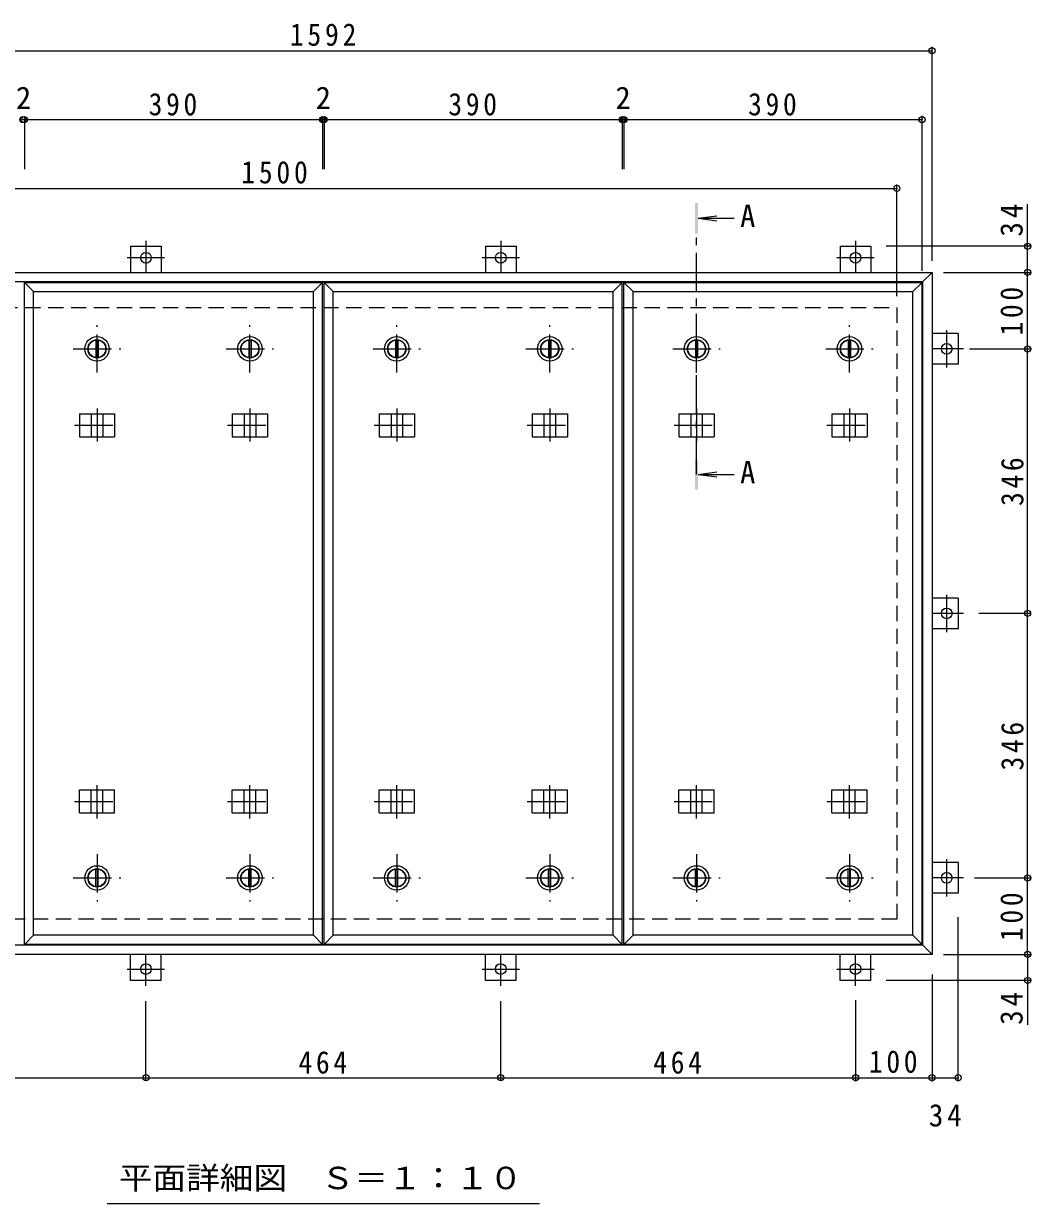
# Model space of a CAD drawing. Units: millimetres at full size, sheet at 1:10. Extents: x -2570 to 2311, y -1962 to 1196.
# Drawn here: x -1479 to -161, y -347 to 1196 of the extents above; entities that cross this region are included whole.
import ezdxf
from ezdxf.enums import TextEntityAlignment as Align

# ---------------------------------------------------------------- set-up
doc = ezdxf.new("R2010")
doc.units = ezdxf.units.MM
doc.header["$LTSCALE"] = 10
doc.header["$PDMODE"] = 32
doc.header["$PDSIZE"] = 8
doc.linetypes.add('CHAIN1', pattern=[8, 5, -1, 1, -1])
doc.linetypes.add('DASHED2', pattern=[3, 2, -1])
for name, color, linetype, lineweight in [('0-1_躯体', 2, 'DASHED2', 9), ('0-2_仕上', 3, 'Continuous', 9), ('0-3_建具', 4, 'Continuous', 9), ('0-5_寸法', 4, 'Continuous', 9), ('0-C', 2, 'Continuous', 9), ('0-E', 3, 'Continuous', 9), ('0-F', 7, 'Continuous', 9)]:
    doc.layers.add(name, color=color, linetype=linetype, lineweight=lineweight)
doc.styles.add('ＭＳ ゴシック', font='')
doc.styles.get('ＭＳ ゴシック').set_extended_font_data('MS Gothic')

msp = doc.modelspace()

# ---------------------------------------------------------------- linework, layer by layer
at = {"layer": '0-1_躯体'}
for p, q in [((-1836.8, 824.52), (-336.8, 824.52)), ((-336.8, 824.52), (-336.8, 24.52)), ((-336.8, 24.52), (-1836.8, 24.52))]:
    msp.add_line(p, q, dxfattribs=at)
at = {"layer": '0-2_仕上'}
for p, q in [((-1477.8, 857.52), (-1465.8, 845.52)), ((-1477.8, 857.52), (-1087.8, 857.52)), ((-1477.8, -8.48), (-1477.8, 857.52)), ((-1099.8, 845.52), (-1087.8, 857.52)), ((-1087.8, -8.48), (-1087.8, 857.52)), ((-1085.8, 857.52), (-1073.8, 845.52)), ((-1085.8, 857.52), (-695.8, 857.52)), ((-1085.8, -8.48), (-1085.8, 857.52)), ((-707.8, 845.52), (-695.8, 857.52)), ((-695.8, -8.48), (-695.8, 857.52)), ((-693.8, 857.52), (-681.8, 845.52)), ((-693.8, 857.52), (-303.8, 857.52)), ((-693.8, -8.48), (-693.8, 857.52)), ((-315.8, 845.52), (-303.8, 857.52)), ((-303.8, -8.48), (-303.8, 857.52)), ((-1465.8, 845.52), (-1099.8, 845.52)), ((-1465.8, 3.52), (-1465.8, 845.52)), ((-1099.8, 3.52), (-1099.8, 845.52)), ((-1073.8, 845.52), (-707.8, 845.52)), ((-1073.8, 3.52), (-1073.8, 845.52)), ((-707.8, 3.52), (-707.8, 845.52)), ((-681.8, 845.52), (-315.8, 845.52)), ((-681.8, 3.52), (-681.8, 845.52)), ((-315.8, 3.52), (-315.8, 845.52)), ((-1477.8, -8.48), (-1465.8, 3.52)), ((-1085.8, -8.48), (-1073.8, 3.52)), ((-693.8, -8.48), (-681.8, 3.52)), ((-1087.8, -8.48), (-1477.8, -8.48)), ((-695.8, -8.48), (-1085.8, -8.48)), ((-303.8, -8.48), (-693.8, -8.48))]:
    msp.add_line(p, q, dxfattribs=at)
for points in [[(-1087.8, -8.48), (-1099.8, 3.52), (-1465.8, 3.52)], [(-695.8, -8.48), (-707.8, 3.52), (-1073.8, 3.52)], [(-303.8, -8.48), (-315.8, 3.52), (-681.8, 3.52)]]:
    msp.add_lwpolyline(points, dxfattribs=at)
at = {"layer": '0-3_建具', "color": 2}
for p, q in [((-1882.8, 870.52), (-290.8, 870.52)), ((-302.8, 858.52), (-290.8, 870.52)), ((-290.8, 870.52), (-290.8, -21.48)), ((-1870.8, 858.52), (-302.8, 858.52)), ((-302.8, -9.48), (-302.8, 858.52)), ((-302.8, -9.48), (-1870.8, -9.48)), ((-302.8, -9.48), (-290.8, -21.48)), ((-290.8, -21.48), (-1882.8, -21.48))]:
    msp.add_line(p, q, dxfattribs=at)
at = {"layer": '0-3_建具'}
for p, q in [((-1405.89, 685.52), (-1405.89, 655.52)), ((-1405.89, 685.52), (-1359.71, 685.52)), ((-1390.3, 685.52), (-1390.3, 655.52)), ((-1375.3, 685.52), (-1375.3, 655.52)), ((-1359.71, 685.52), (-1359.71, 655.52)), ((-1205.89, 685.52), (-1205.89, 655.52)), ((-1205.89, 685.52), (-1159.71, 685.52)), ((-1190.3, 685.52), (-1190.3, 655.52)), ((-1175.3, 685.52), (-1175.3, 655.52)), ((-1159.71, 685.52), (-1159.71, 655.52)), ((-1013.89, 685.52), (-1013.89, 655.52)), ((-1013.89, 685.52), (-967.71, 685.52)), ((-998.3, 685.52), (-998.3, 655.52)), ((-983.3, 685.52), (-983.3, 655.52)), ((-967.71, 685.52), (-967.71, 655.52)), ((-813.89, 685.52), (-813.89, 655.52)), ((-813.89, 685.52), (-767.71, 685.52)), ((-798.3, 685.52), (-798.3, 655.52)), ((-783.3, 685.52), (-783.3, 655.52)), ((-767.71, 685.52), (-767.71, 655.52)), ((-621.89, 685.52), (-621.89, 655.52)), ((-621.89, 685.52), (-575.71, 685.52)), ((-606.3, 685.52), (-606.3, 655.52)), ((-591.3, 685.52), (-591.3, 655.52)), ((-575.71, 685.52), (-575.71, 655.52)), ((-421.89, 685.52), (-421.89, 655.52)), ((-421.89, 685.52), (-375.71, 685.52)), ((-406.3, 685.52), (-406.3, 655.52)), ((-391.3, 685.52), (-391.3, 655.52)), ((-375.71, 685.52), (-375.71, 655.52)), ((-1405.89, 655.52), (-1359.71, 655.52)), ((-1205.89, 655.52), (-1159.71, 655.52)), ((-1013.89, 655.52), (-967.71, 655.52)), ((-813.89, 655.52), (-767.71, 655.52)), ((-621.89, 655.52), (-575.71, 655.52)), ((-421.89, 655.52), (-375.71, 655.52)), ((-1405.89, 163.52), (-1405.89, 193.52)), ((-1405.89, 193.52), (-1359.71, 193.52)), ((-1390.3, 163.52), (-1390.3, 193.52)), ((-1375.3, 163.52), (-1375.3, 193.52)), ((-1359.71, 163.52), (-1359.71, 193.52)), ((-1205.89, 163.52), (-1205.89, 193.52)), ((-1205.89, 193.52), (-1159.71, 193.52)), ((-1190.3, 163.52), (-1190.3, 193.52)), ((-1175.3, 163.52), (-1175.3, 193.52)), ((-1159.71, 163.52), (-1159.71, 193.52)), ((-1013.89, 163.52), (-1013.89, 193.52)), ((-1013.89, 193.52), (-967.71, 193.52)), ((-998.3, 163.52), (-998.3, 193.52)), ((-983.3, 163.52), (-983.3, 193.52)), ((-967.71, 163.52), (-967.71, 193.52)), ((-813.89, 163.52), (-813.89, 193.52)), ((-813.89, 193.52), (-767.71, 193.52)), ((-798.3, 163.52), (-798.3, 193.52)), ((-783.3, 163.52), (-783.3, 193.52)), ((-767.71, 163.52), (-767.71, 193.52)), ((-621.89, 163.52), (-621.89, 193.52)), ((-621.89, 193.52), (-575.71, 193.52)), ((-606.3, 163.52), (-606.3, 193.52)), ((-591.3, 163.52), (-591.3, 193.52)), ((-575.71, 163.52), (-575.71, 193.52)), ((-421.89, 163.52), (-421.89, 193.52)), ((-421.89, 193.52), (-375.71, 193.52)), ((-406.3, 163.52), (-406.3, 193.52)), ((-391.3, 163.52), (-391.3, 193.52)), ((-375.71, 163.52), (-375.71, 193.52)), ((-1405.89, 163.52), (-1359.71, 163.52)), ((-1205.89, 163.52), (-1159.71, 163.52)), ((-1013.89, 163.52), (-967.71, 163.52)), ((-813.89, 163.52), (-767.71, 163.52)), ((-621.89, 163.52), (-575.71, 163.52)), ((-421.89, 163.52), (-375.71, 163.52))]:
    msp.add_line(p, q, dxfattribs=at)
at = {"layer": '0-3_建具', "linetype": 'CHAIN1'}
for p, q in [((-1382.8, 692.63), (-1382.8, 649.4)), ((-1182.8, 692.63), (-1182.8, 649.4)), ((-990.8, 692.63), (-990.8, 649.4)), ((-790.8, 692.63), (-790.8, 649.4)), ((-598.8, 692.63), (-598.8, 649.4)), ((-398.8, 692.63), (-398.8, 649.4)), ((-1412.21, 670.52), (-1353.39, 670.52)), ((-1212.21, 670.52), (-1153.39, 670.52)), ((-1020.21, 670.52), (-961.39, 670.52)), ((-820.21, 670.52), (-761.39, 670.52)), ((-628.21, 670.52), (-569.39, 670.52)), ((-428.21, 670.52), (-369.39, 670.52)), ((-1382.8, 156.4), (-1382.8, 199.64)), ((-1182.8, 156.4), (-1182.8, 199.64)), ((-990.8, 156.4), (-990.8, 199.64)), ((-790.8, 156.4), (-790.8, 199.64)), ((-598.8, 156.4), (-598.8, 199.64)), ((-398.8, 156.4), (-398.8, 199.64)), ((-1412.21, 178.52), (-1353.39, 178.52)), ((-1212.21, 178.52), (-1153.39, 178.52)), ((-1020.21, 178.52), (-961.39, 178.52)), ((-820.21, 178.52), (-761.39, 178.52)), ((-628.21, 178.52), (-569.39, 178.52)), ((-428.21, 178.52), (-369.39, 178.52))]:
    msp.add_line(p, q, dxfattribs=at)
at = {"layer": '0-5_寸法'}
for p, q in [((-596.8, 941.33), (-572.01, 944.6)), ((-596.8, 941.33), (-572.01, 938.07)), ((-596.8, 941.33), (-549.34, 941.33)), ((-596.8, 606.21), (-572.01, 609.47)), ((-596.8, 606.21), (-572.01, 602.95)), ((-596.8, 606.21), (-549.34, 606.21))]:
    msp.add_line(p, q, dxfattribs=at)
at = {"layer": '0-5_寸法', "linetype": 'CHAIN1'}
msp.add_line((-598.8, 606.21), (-598.8, 921.33), dxfattribs=at)
at = {"layer": '0-5_寸法', "color": 7}
msp.add_line((-1369.33, -347.26), (-804.27, -347.26), dxfattribs=at)
at = {"layer": '0-5_寸法'}
for points in [[(-596.8, 961.33), (-600.8, 961.33), (-596.8, 921.33), (-600.8, 921.33)], [(-596.8, 586.21), (-600.8, 586.21), (-596.8, 626.21), (-600.8, 626.21)]]:
    msp.add_solid(points, dxfattribs=at)
at = {"layer": '0-C', "linetype": 'CHAIN1'}
for p, q in [((-1382.8, 739.52), (-1382.8, 801.52)), ((-1182.8, 739.52), (-1182.8, 801.52)), ((-990.8, 739.52), (-990.8, 801.52)), ((-790.8, 739.52), (-790.8, 801.52)), ((-598.8, 739.52), (-598.8, 801.52)), ((-398.8, 739.52), (-398.8, 801.52)), ((-1413.8, 770.52), (-1351.8, 770.52)), ((-1213.8, 770.52), (-1151.8, 770.52)), ((-1021.8, 770.52), (-959.8, 770.52)), ((-821.8, 770.52), (-759.8, 770.52)), ((-629.8, 770.52), (-567.8, 770.52)), ((-429.8, 770.52), (-367.8, 770.52)), ((-1382.8, 109.52), (-1382.8, 47.52)), ((-1182.8, 109.52), (-1182.8, 47.52)), ((-990.8, 109.52), (-990.8, 47.52)), ((-790.8, 109.52), (-790.8, 47.52)), ((-598.8, 109.52), (-598.8, 47.52)), ((-398.8, 109.52), (-398.8, 47.52)), ((-1413.8, 78.52), (-1351.8, 78.52)), ((-1213.8, 78.52), (-1151.8, 78.52)), ((-1021.8, 78.52), (-959.8, 78.52)), ((-821.8, 78.52), (-759.8, 78.52)), ((-629.8, 78.52), (-567.8, 78.52)), ((-429.8, 78.52), (-367.8, 78.52))]:
    msp.add_line(p, q, dxfattribs=at)
at = {"layer": '0-C'}
for p, q in [((-1384.3, 781.92), (-1384.3, 759.12)), ((-1381.3, 781.92), (-1381.3, 759.12)), ((-1184.3, 781.92), (-1184.3, 759.12)), ((-1181.3, 781.92), (-1181.3, 759.12)), ((-992.3, 781.92), (-992.3, 759.12)), ((-989.3, 781.92), (-989.3, 759.12)), ((-792.3, 781.92), (-792.3, 759.12)), ((-789.3, 781.92), (-789.3, 759.12)), ((-600.3, 781.92), (-600.3, 759.12)), ((-597.3, 781.92), (-597.3, 759.12)), ((-400.3, 781.92), (-400.3, 759.12)), ((-397.3, 781.92), (-397.3, 759.12)), ((-1384.3, 67.11), (-1384.3, 89.92)), ((-1381.3, 67.11), (-1381.3, 89.92)), ((-1184.3, 67.11), (-1184.3, 89.92)), ((-1181.3, 67.11), (-1181.3, 89.92)), ((-992.3, 67.11), (-992.3, 89.92)), ((-989.3, 67.11), (-989.3, 89.92)), ((-792.3, 67.11), (-792.3, 89.92)), ((-789.3, 67.11), (-789.3, 89.92)), ((-600.3, 67.11), (-600.3, 89.92)), ((-597.3, 67.11), (-597.3, 89.92)), ((-400.3, 67.11), (-400.3, 89.92)), ((-397.3, 67.11), (-397.3, 89.92))]:
    msp.add_line(p, q, dxfattribs=at)
for centre, radius in [((-1382.8, 770.52), 16), ((-1382.8, 770.52), 12), ((-1382.8, 770.52), 11.5), ((-1182.8, 770.52), 16), ((-1182.8, 770.52), 12), ((-1182.8, 770.52), 11.5), ((-990.8, 770.52), 16), ((-990.8, 770.52), 12), ((-990.8, 770.52), 11.5), ((-790.8, 770.52), 16), ((-790.8, 770.52), 12), ((-790.8, 770.52), 11.5), ((-598.8, 770.52), 16), ((-598.8, 770.52), 12), ((-598.8, 770.52), 11.5), ((-398.8, 770.52), 16), ((-398.8, 770.52), 12), ((-398.8, 770.52), 11.5), ((-1382.8, 78.52), 16), ((-1182.8, 78.52), 16), ((-990.8, 78.52), 16), ((-790.8, 78.52), 16), ((-598.8, 78.52), 16), ((-398.8, 78.52), 16), ((-1382.8, 78.52), 12), ((-1382.8, 78.52), 11.5), ((-1182.8, 78.52), 12), ((-1182.8, 78.52), 11.5), ((-990.8, 78.52), 12), ((-990.8, 78.52), 11.5), ((-790.8, 78.52), 12), ((-790.8, 78.52), 11.5), ((-598.8, 78.52), 12), ((-598.8, 78.52), 11.5), ((-398.8, 78.52), 12), ((-398.8, 78.52), 11.5)]:
    msp.add_circle(centre, radius, dxfattribs=at)
at = {"layer": '0-E', "linetype": 'CHAIN1'}
for p, q in [((-1318.8, 911.69), (-1318.8, 870.52)), ((-854.8, 911.69), (-854.8, 870.52)), ((-390.8, 911.69), (-390.8, 870.52)), ((-1294.42, 889.72), (-1343.18, 889.72)), ((-830.42, 889.72), (-879.18, 889.72)), ((-366.42, 889.72), (-415.18, 889.72)), ((-271.6, 746.14), (-271.6, 794.89)), ((-249.63, 770.52), (-290.8, 770.52)), ((-271.6, 400.14), (-271.6, 448.89)), ((-249.63, 424.52), (-290.8, 424.52)), ((-271.6, 54.14), (-271.6, 102.89)), ((-249.63, 78.52), (-290.8, 78.52)), ((-1318.8, -62.66), (-1318.8, -21.48)), ((-854.8, -62.66), (-854.8, -21.48)), ((-390.8, -62.66), (-390.8, -21.48)), ((-1343.18, -40.68), (-1294.42, -40.68)), ((-879.18, -40.68), (-830.42, -40.68)), ((-415.18, -40.68), (-366.42, -40.68))]:
    msp.add_line(p, q, dxfattribs=at)
at = {"layer": '0-E'}
for p, q in [((-1338.8, 904.72), (-1298.8, 904.72)), ((-1338.8, 904.72), (-1338.8, 870.52)), ((-1298.8, 904.72), (-1298.8, 870.52)), ((-874.8, 904.72), (-834.8, 904.72)), ((-874.8, 904.72), (-874.8, 870.52)), ((-834.8, 904.72), (-834.8, 870.52)), ((-410.8, 904.72), (-370.8, 904.72)), ((-410.8, 904.72), (-410.8, 870.52)), ((-370.8, 904.72), (-370.8, 870.52)), ((-256.6, 790.52), (-290.8, 790.52)), ((-256.6, 790.52), (-256.6, 750.52)), ((-256.6, 750.52), (-290.8, 750.52)), ((-256.6, 444.52), (-290.8, 444.52)), ((-256.6, 444.52), (-256.6, 404.52)), ((-256.6, 404.52), (-290.8, 404.52)), ((-256.6, 98.52), (-290.8, 98.52)), ((-256.6, 98.52), (-256.6, 58.52)), ((-256.6, 58.52), (-290.8, 58.52)), ((-1338.8, -55.68), (-1338.8, -21.48)), ((-1298.8, -55.68), (-1298.8, -21.48)), ((-874.8, -55.68), (-874.8, -21.48)), ((-834.8, -55.68), (-834.8, -21.48)), ((-410.8, -55.68), (-410.8, -21.48)), ((-370.8, -55.68), (-370.8, -21.48)), ((-1298.8, -55.68), (-1338.8, -55.68)), ((-834.8, -55.68), (-874.8, -55.68)), ((-370.8, -55.68), (-410.8, -55.68))]:
    msp.add_line(p, q, dxfattribs=at)
for centre in [(-1318.8, 889.72), (-854.8, 889.72), (-390.8, 889.72), (-271.6, 770.52), (-271.6, 424.52), (-271.6, 78.52), (-1318.8, -40.68), (-854.8, -40.68), (-390.8, -40.68)]:
    msp.add_circle(centre, 7, dxfattribs=at)
at = {"layer": '0-F'}
for p, q in [((-1882.8, 1160.52), (-290.8, 1160.52)), ((-290.8, 885.52), (-290.8, 1165.52)), ((-1479.8, 1070.52), (-1477.8, 1070.52)), ((-1477.8, 1073.52), (-1477.8, 1005.53)), ((-1477.8, 1070.52), (-1087.8, 1070.52)), ((-1087.8, 1073.52), (-1087.8, 1005.53)), ((-1087.8, 1070.52), (-1085.8, 1070.52)), ((-1085.8, 1073.52), (-1085.8, 1005.53)), ((-1085.8, 1070.52), (-695.8, 1070.52)), ((-695.8, 1073.52), (-695.8, 1005.53)), ((-695.8, 1070.52), (-693.8, 1070.52)), ((-693.8, 1073.52), (-693.8, 1005.53)), ((-693.8, 1070.52), (-303.8, 1070.52)), ((-303.8, 872.52), (-303.8, 1075.52)), ((-1836.8, 980.52), (-336.8, 980.52)), ((-336.8, 839.52), (-336.8, 985.52)), ((-165.82, 904.72), (-165.82, 959.9)), ((-160.82, 904.72), (-350.8, 904.72)), ((-165.82, 870.52), (-165.82, 904.72)), ((-275.8, 870.52), (-160.82, 870.52)), ((-165.82, 770.52), (-165.82, 870.52)), ((-241.87, 770.52), (-160.82, 770.52)), ((-165.82, 424.52), (-165.82, 770.52)), ((-162.82, 424.52), (-229.63, 424.52)), ((-165.82, 78.52), (-165.82, 424.52)), ((-235.28, 78.52), (-160.82, 78.52)), ((-165.82, -21.48), (-165.82, 78.52)), ((-256.6, -187.85), (-256.6, 27.31)), ((-275.8, -21.48), (-160.82, -21.48)), ((-165.82, -21.48), (-165.82, -55.68)), ((-160.82, -55.68), (-350.8, -55.68)), ((-290.8, -47.69), (-290.8, -187.85)), ((-165.82, -55.68), (-165.82, -113.63)), ((-1318.8, -185.85), (-1318.8, -82.66)), ((-854.8, -185.85), (-854.8, -82.66)), ((-390.8, -81.62), (-390.8, -187.85)), ((-1782.8, -182.85), (-1318.8, -182.85)), ((-1318.8, -182.85), (-854.8, -182.85)), ((-854.8, -182.85), (-390.8, -182.85)), ((-390.8, -182.85), (-290.8, -182.85)), ((-290.8, -182.85), (-256.6, -182.85))]:
    msp.add_line(p, q, dxfattribs=at)
for p in [(-290.8, 1160.52), (-1479.8, 1070.52), (-1477.8, 1070.52), (-1087.8, 1070.52), (-1085.8, 1070.52), (-695.8, 1070.52), (-693.8, 1070.52), (-303.8, 1070.52), (-336.8, 980.52), (-165.82, 904.72), (-165.82, 870.52), (-165.82, 770.52), (-165.82, 424.52), (-165.82, 78.52), (-165.82, -21.48), (-165.82, -55.68), (-1318.8, -182.85), (-854.8, -182.85), (-390.8, -182.85), (-290.8, -182.85), (-256.6, -182.85)]:
    msp.add_point(p, dxfattribs=at)

# ---------------------------------------------------------------- texts
at = {"layer": '0-5_寸法', "color": 2, "style": 'ＭＳ ゴシック'}
for p in [(-541.77, 920.94), (-541.77, 585.81)]:
    msp.add_text('A', height=29.33, dxfattribs=at).set_placement(p, align=Align.BOTTOM_LEFT)
at = {"layer": '0-5_寸法', "color": 2, "style": 'ＭＳ ゴシック', "width": 1.1}
msp.add_text('平面詳細図\u3000Ｓ＝１：１０', height=29.33, dxfattribs=at).set_placement((-1354.3, -337.45), align=Align.BOTTOM_LEFT)
at = {"layer": '0-F', "color": 2, "style": 'ＭＳ ゴシック'}
for p in [(-1488.8, 1075.52), (-1096.8, 1075.52), (-704.8, 1075.52)]:
    msp.add_text('2', height=29.33, dxfattribs=at).set_placement(p, align=Align.BOTTOM_LEFT)
at = {"layer": '0-F', "color": 2, "char_height": 29.33, "attachment_point": 7, "style": 'ＭＳ ゴシック'}
for s, insert in [('\\T1.28;\\W0.9;1592', (-1130.55, 1166.52)), ('\\T1.27;\\W0.9;390', (-1315.3, 1075.52)), ('\\T1.27;\\W0.9;390', (-923.3, 1075.52)), ('\\T1.27;\\W0.9;390', (-531.3, 1075.52)), ('\\T1.28;\\W0.9;1500', (-1194.09, 986.52)), ('\\T1.27;\\W0.9;464', (-1119.3, -177.85)), ('\\T1.27;\\W0.9;464', (-655.3, -177.85)), ('\\T1.27;\\W0.9;100', (-373.3, -176.85)), ('\\T1.27;\\W0.95;34', (-294.95, -247.07))]:
    msp.add_mtext(s, dxfattribs=dict(at, insert=insert))
at = {"layer": '0-F', "color": 2, "char_height": 29.33, "attachment_point": 7, "rotation": 90, "style": 'ＭＳ ゴシック'}
for s, insert in [('\\T1.27;\\W0.95;34', (-171.82, 917.4)), ('\\T1.27;\\W0.9;100', (-171.82, 788.02)), ('\\T1.27;\\W0.9;346', (-170.82, 565.02)), ('\\T1.27;\\W0.9;346', (-170.82, 219.02)), ('\\T1.27;\\W0.9;100', (-171.82, -3.98)), ('\\T1.27;\\W0.95;34', (-171.82, -113.63))]:
    msp.add_mtext(s, dxfattribs=dict(at, insert=insert))

doc.saveas('drawing.dxf')
